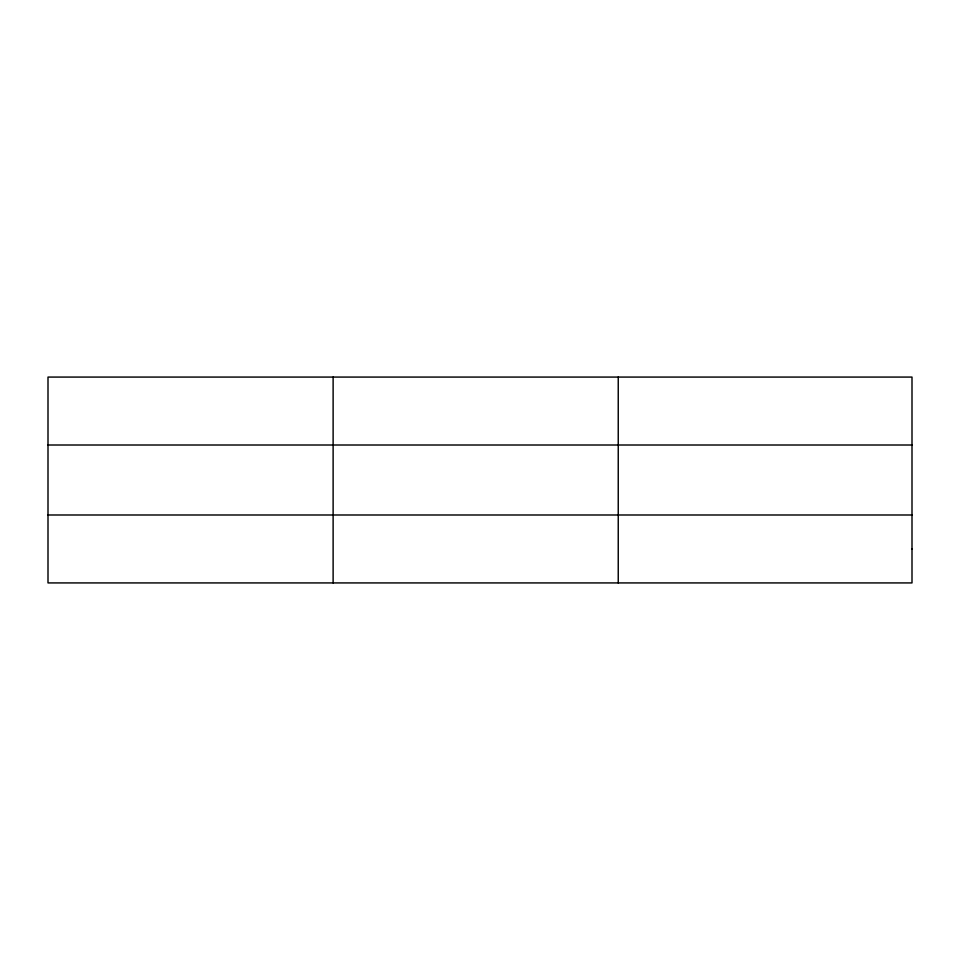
<?xml version="1.0" encoding="UTF-8"?>
<svg xmlns="http://www.w3.org/2000/svg" width="960" height="960" viewBox="0 0 960 960"><rect width="100%" height="100%" fill="white"/><g stroke="black" fill="none" stroke-linecap="round" stroke-linejoin="round"><path stroke-width="1.44" d="M333.12 377.076L333.12 582.924M618.24 377.076L618.24 582.924M48 445.008L912 445.008M48 514.992L912 514.992M912 548.952L912 582.924L48 582.924L48 377.076L912 377.076L912 548.952"/></g></svg>
